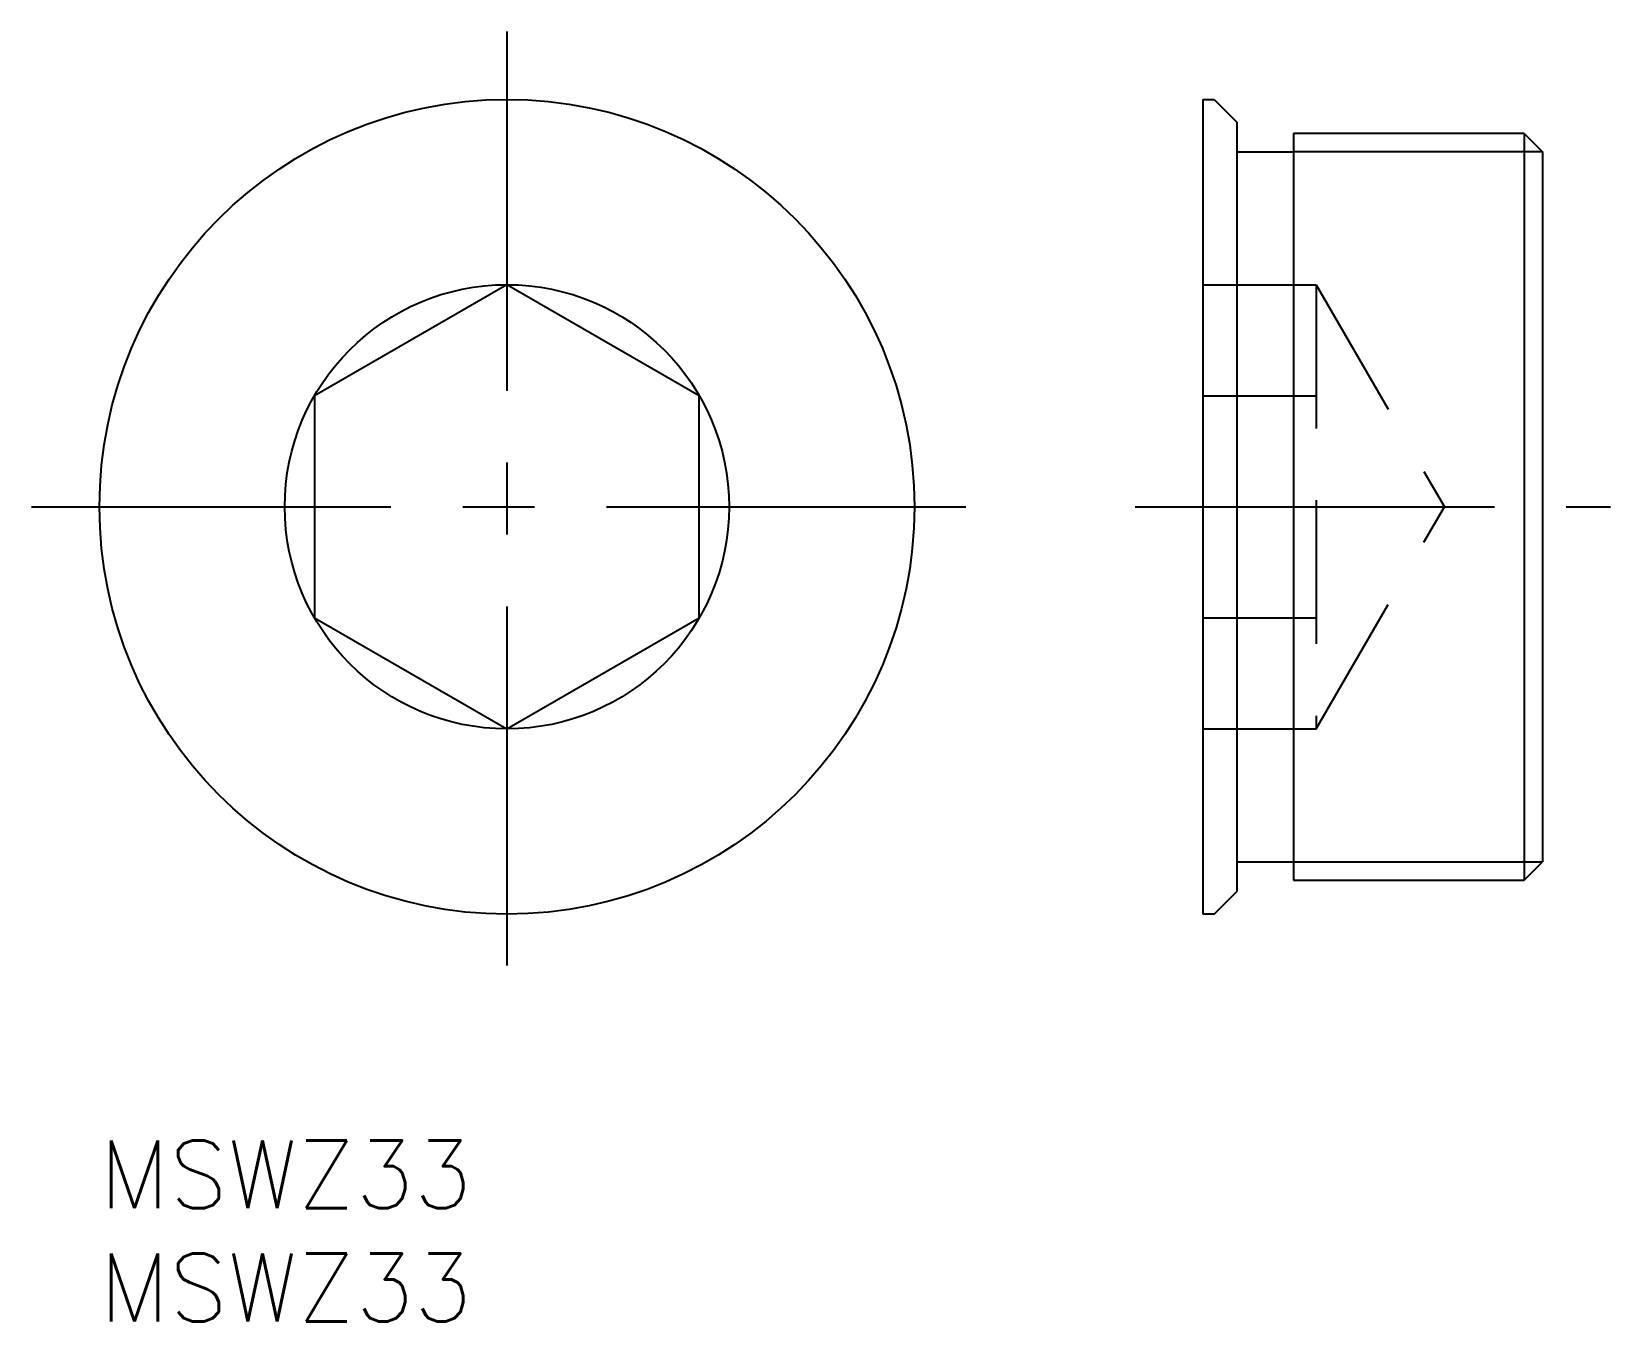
# Model space of a CAD drawing. Extents: x -3 to 66.8, y -8 to 49.
import ezdxf

# ---------------------------------------------------------------- set-up
doc = ezdxf.new("R2010")
doc.units = 0
doc.header["$LTSCALE"] = 0.5
doc.linetypes.add('CENTER', pattern=[50.8, 31.75, -6.35, 6.35, -6.35])
doc.linetypes.add('DASHED', pattern=[19.05, 12.7, -6.35])
for name, color, linetype in [('MSM_CENTER', 1, 'CENTER'), ('MSM_CONTINUOUS', 7, 'CONTINUOUS'), ('MSM_DASHED', 4, 'DASHED'), ('MSM_NARROW', 5, 'CONTINUOUS'), ('MSM_PART_NUMBER', 7, 'CONTINUOUS')]:
    doc.layers.add(name, color=color, linetype=linetype)
doc.styles.get("Standard").update_dxf_attribs({"font": 'txt.shx', "height": 3, "bigfont": 'bigfont.shx'})

# ---------------------------------------------------------------- blocks, each defined once
blk = doc.blocks.new('*U3')
at = {"layer": 'MSM_PART_NUMBER'}
blk.add_text('MSWZ33', height=3, dxfattribs=at).set_placement((0, -3))
blk = doc.blocks.new('*U4')
at = {"layer": 'MSM_PART_NUMBER'}
blk.add_text('MSWZ33', height=3, dxfattribs=at).set_placement((0, -8))

msp = doc.modelspace()

# ---------------------------------------------------------------- linework, layer by layer
at = {"layer": 'MSM_CENTER'}
for p, q in [((18, 49), (18, 7)), ((-3, 28), (39, 28)), ((45.751, 28), (66.751, 28))]:
    msp.add_line(p, q, dxfattribs=at)
at = {"layer": 'MSM_CONTINUOUS'}
for p, q in [((48.751, 46), (48.751, 10)), ((48.751, 46), (49.251, 46)), ((49.251, 46), (50.251, 45)), ((50.251, 45), (50.251, 11)), ((52.751, 44.5), (52.751, 11.5)), ((62.939, 44.5), (52.751, 44.5)), ((62.939, 44.5), (63.751, 43.688)), ((62.939, 44.5), (62.939, 11.5)), ((50.251, 43.688), (52.751, 43.688)), ((63.751, 43.688), (63.751, 12.312)), ((18, 37.815), (9.5, 32.907)), ((26.5, 32.907), (18, 37.815)), ((22.25, 35.361), (22.25, 35.361)), ((24.375, 34.134), (24.375, 34.134)), ((9.5, 32.907), (9.5, 23.093)), ((26.5, 23.093), (26.5, 32.907)), ((9.5, 23.093), (18, 18.185)), ((18, 18.185), (26.5, 23.093)), ((50.251, 12.312), (52.751, 12.312)), ((62.939, 11.5), (63.751, 12.312)), ((52.751, 11.5), (62.939, 11.5)), ((49.251, 10), (50.251, 11)), ((49.251, 10), (48.751, 10))]:
    msp.add_line(p, q, dxfattribs=at)
for radius in [18, 9.815]:
    msp.add_circle((18, 28), radius, dxfattribs=at)
at = {"layer": 'MSM_DASHED'}
for p, q in [((48.751, 37.815), (53.751, 37.815)), ((53.751, 37.815), (53.751, 18.185)), ((53.751, 37.815), (59.417, 28)), ((48.751, 32.907), (53.751, 32.907)), ((53.751, 18.185), (59.417, 28)), ((48.751, 23.093), (53.751, 23.093)), ((48.751, 18.185), (53.751, 18.185))]:
    msp.add_line(p, q, dxfattribs=at)
at = {"layer": 'MSM_NARROW'}
for p, q in [((63.751, 43.688), (52.751, 43.688)), ((52.751, 12.312), (63.751, 12.312))]:
    msp.add_line(p, q, dxfattribs=at)

# ---------------------------------------------------------------- block references
at = {"layer": 'MSM_CONTINUOUS'}
for name in ['*U3', '*U4']:
    msp.add_blockref(name, (0, 0), dxfattribs=at)

doc.saveas('drawing.dxf')
